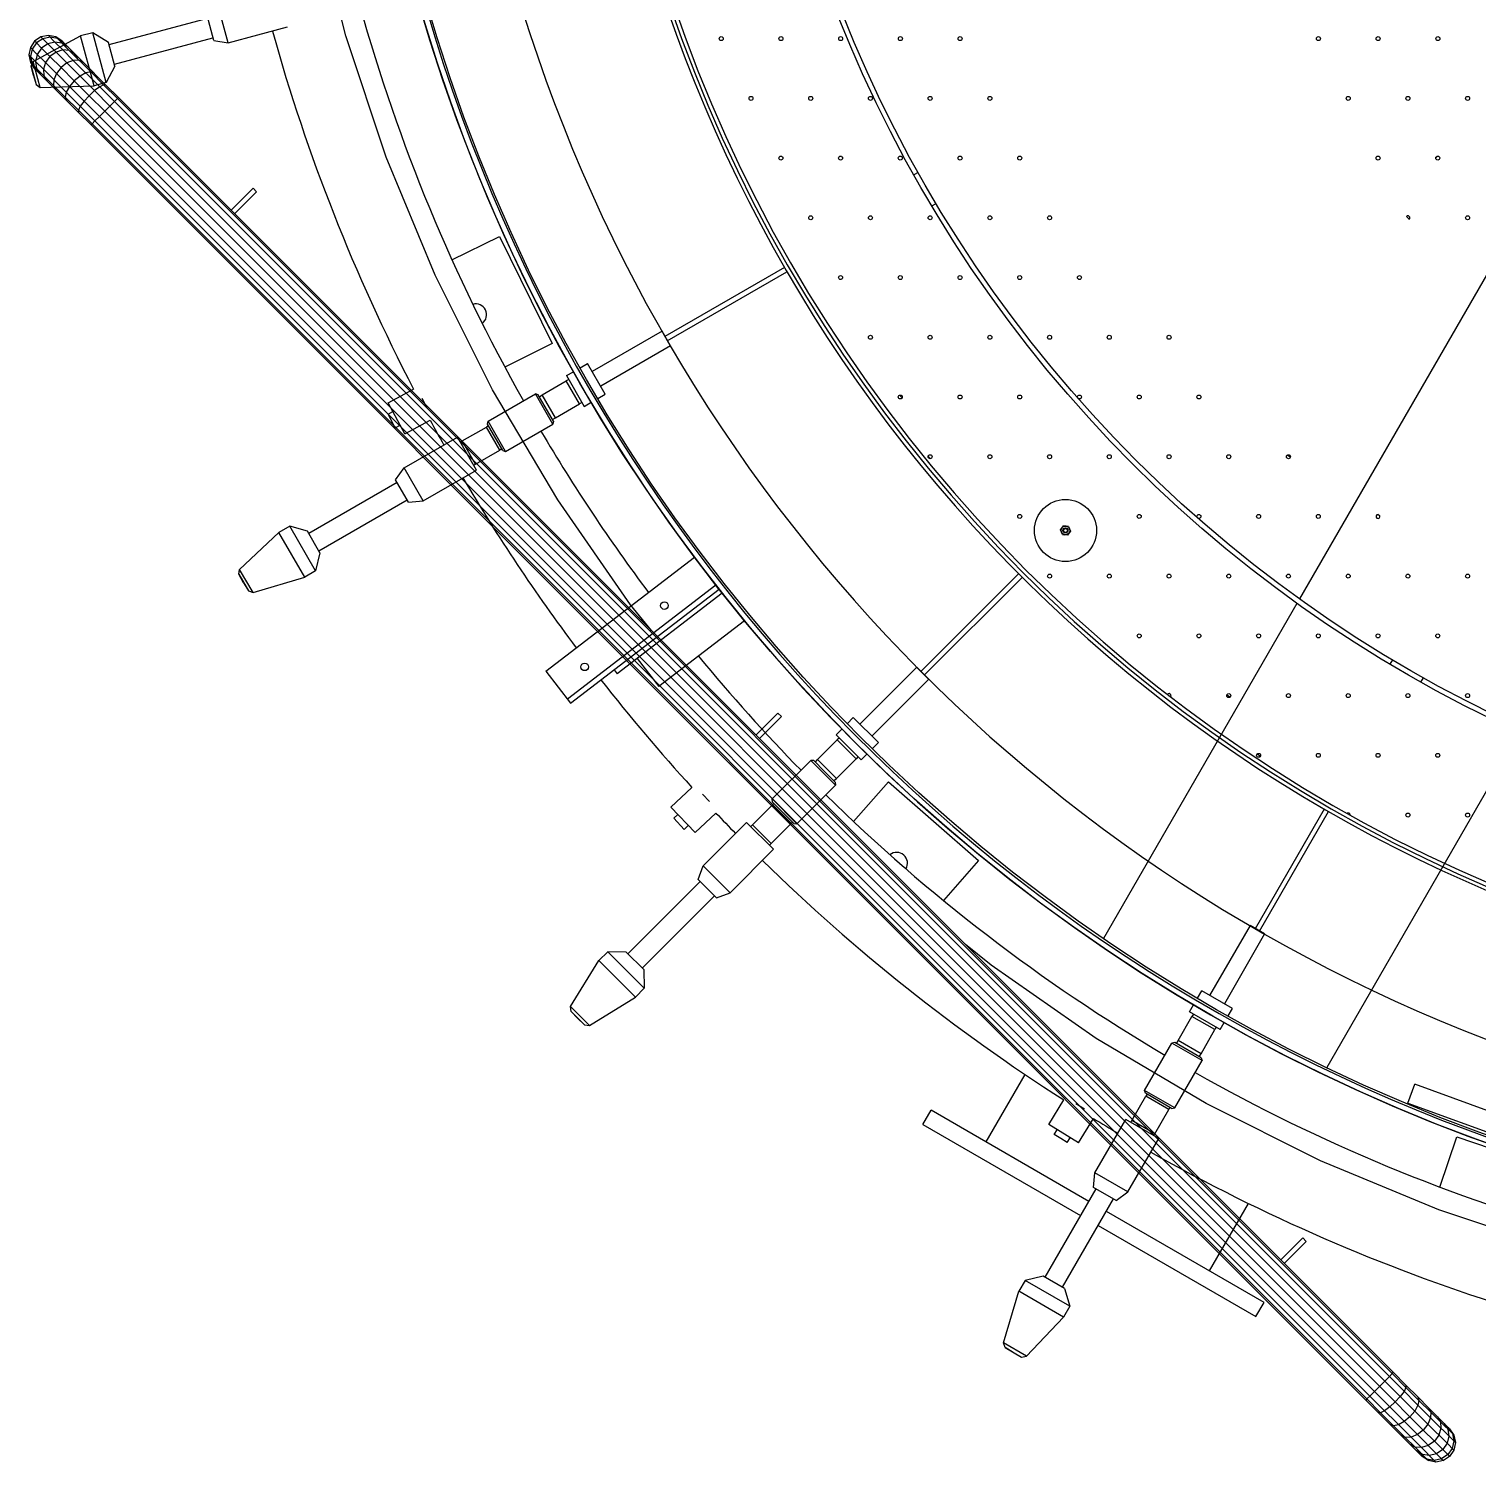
# Model space of a CAD drawing. Header units: metres. Extents: x 0 to 63075, y 0 to 44550.
# Drawn here: x 51004.8 to 51277.9, y 38655.1 to 38925.4 of the extents above; entities that cross this region are included whole.
import ezdxf

# ---------------------------------------------------------------- set-up
doc = ezdxf.new("R2010")
doc.units = ezdxf.units.M
doc.header["$LTSCALE"] = 75
for name, color, linetype in [('GSB', 7, 'Continuous'), ('ML6', 1, 'Continuous'), ('SL1', 8, 'Continuous')]:
    doc.layers.add(name, color=color, linetype=linetype)

# ---------------------------------------------------------------- blocks, each defined once
blk = doc.blocks.new('A$C6bae614f')
at = {"layer": 'SL1'}
for p, q in [((355998.9, 34335.8), (355408.8, 33313.8)), ((354211.2, 34021), (354171.5, 34176.6)), ((354045.2, 34015.1), (354036.8, 34046.6)), ((354063.2, 34012.1), (354050.9, 34058.2)), ((353913.9, 34009.9), (354037.7, 34043.1)), ((354063.2, 34012.1), (354137.9, 34032.1)), ((353820.3, 34014.2), (353815.1, 34006.3)), ((353822.6, 34012), (353817.2, 34004.1)), ((353818.5, 33988.6), (353878.1, 34020.8)), ((353828.3, 34019.5), (353820.3, 34014.2)), ((353822.6, 34012), (353820.3, 34014.2)), ((353830.4, 34017.3), (353822.6, 34012)), ((353829.1, 34005.5), (353822.6, 34012)), ((353837.6, 34021.4), (353828.3, 34019.5)), ((353830.4, 34017.3), (353828.3, 34019.5)), ((353836.8, 34010.9), (353829.1, 34005.5)), ((353839.7, 34019.3), (353830.4, 34017.3)), ((353830.4, 34017.3), (353836.8, 34010.9)), ((353845.8, 34013.1), (353836.8, 34010.9)), ((353836.8, 34010.9), (353847.2, 34000.6)), ((353846.9, 34019.5), (353837.6, 34021.4)), ((353845.8, 34013.1), (353837.6, 34021.4)), ((353848.9, 34017.6), (353839.7, 34019.3)), ((353854.6, 34011.8), (353845.8, 34013.1)), ((353855.7, 34003.3), (353845.8, 34013.1)), ((353854.9, 34014.2), (353846.9, 34019.5)), ((353863.8, 34002.6), (353846.9, 34019.5)), ((353856.6, 34012.4), (353848.9, 34017.6)), ((353861.9, 34007.2), (353854.6, 34011.8)), ((353856.6, 34012.4), (353854.9, 34014.2)), ((353856.6, 34012.4), (353881.5, 33987.6)), ((353893.5, 34024.7), (353878.1, 34020.8)), ((353894.9, 33958.1), (353878.1, 34020.8)), ((353910.1, 33962.4), (353893.5, 34024.7)), ((353913.2, 34012.7), (353893.5, 34024.7)), ((353921.2, 33982.7), (353913.2, 34012.7)), ((353920.5, 33985.4), (354044.3, 34018.6)), ((354045.2, 34015.1), (354063.2, 34012.1)), ((354261.9, 33868.6), (354211.2, 34021)), ((353815.1, 34006.3), (353813.2, 33997)), ((353813.2, 33997), (353815.1, 33987.6)), ((353815.3, 33994.9), (353813.2, 33997)), ((353823.6, 33997.7), (353815.1, 34006.3)), ((353817.2, 34004.1), (353815.3, 33994.9)), ((353815.3, 33994.9), (353817, 33985.7)), ((353821.4, 33988.7), (353815.3, 33994.9)), ((353823.6, 33997.7), (353821.4, 33988.7)), ((353829.1, 34005.5), (353823.6, 33997.7)), ((353834, 33987.4), (353823.6, 33997.7)), ((353839.5, 33995), (353829.1, 34005.5)), ((353839.5, 33995), (353834, 33987.4)), ((353847.2, 34000.6), (353839.5, 33995)), ((353853.5, 33981.1), (353839.5, 33995)), ((353855.7, 34003.3), (353847.2, 34000.6)), ((353847.2, 34000.6), (353877.3, 33970.4)), ((353868.8, 33990.1), (353855.7, 34003.3)), ((353863.8, 34002.6), (353855.7, 34003.3)), ((353890.7, 33975.7), (353863.8, 34002.6)), ((353863.8, 34002.6), (353870.3, 33998.8)), ((353866.5, 33999.9), (353865.4, 34001.7)), ((353876, 33990.4), (353868.8, 33990.1)), ((353874.1, 33992.3), (353870.3, 33998.8)), ((353881.5, 33987.6), (353876, 33990.4)), ((353815.1, 33987.6), (353820.3, 33979.7)), ((353817, 33985.7), (353815.1, 33987.6)), ((353815.9, 33983), (353818.5, 33988.6)), ((353815.9, 33983), (353822.1, 33959.7)), ((353818.7, 33971.3), (353815.9, 33983)), ((353817, 33985.7), (353822.1, 33977.9)), ((353822.7, 33980), (353817, 33985.7)), ((353827.2, 33956.2), (353818.5, 33988.6)), ((353822.1, 33977.9), (353820.3, 33979.7)), ((353821.4, 33988.7), (353822.7, 33980)), ((353831.3, 33978.9), (353821.4, 33988.7)), ((353827.3, 33972.7), (353822.1, 33977.9)), ((353822.7, 33980), (353827.3, 33972.7)), ((353831.9, 33970.8), (353822.7, 33980)), ((353847, 33953.1), (353827.3, 33972.7)), ((353834, 33987.4), (353831.3, 33978.9)), ((353860.1, 33950), (353831.3, 33978.9)), ((353831.3, 33978.9), (353831.9, 33970.8)), ((353847.7, 33973.7), (353834, 33987.4)), ((353847.7, 33973.7), (353844.4, 33965.7)), ((353853.5, 33981.1), (353847.7, 33973.7)), ((353882.4, 33938.9), (353847.7, 33973.7)), ((353860.9, 33986.9), (353853.5, 33981.1)), ((353870.1, 33964.4), (353853.5, 33981.1)), ((353868.8, 33990.1), (353860.9, 33986.9)), ((353902.1, 33956.9), (353868.8, 33990.1)), ((353884.5, 33974.4), (353877.3, 33970.4)), ((353909.8, 33959.2), (353881.5, 33987.6)), ((353890.7, 33975.7), (353884.5, 33974.4)), ((353894.9, 33974.2), (353890.7, 33975.7)), ((353907, 33959.4), (353890.7, 33975.7)), ((353921.2, 33982.7), (353910.1, 33962.4)), ((353818.7, 33971.3), (353822.1, 33959.7)), ((353822.1, 33959.7), (353827.2, 33956.2)), ((353827.2, 33956.2), (353894.9, 33958.1)), ((353858.8, 33943.9), (353831.9, 33970.8)), ((353831.9, 33970.8), (353835.8, 33964.3)), ((353844.4, 33965.7), (353844.2, 33958.5)), ((353844.2, 33958.5), (353847, 33953.1)), ((353864.1, 33957.2), (353860.1, 33950)), ((353870.1, 33964.4), (353864.1, 33957.2)), ((353877.3, 33970.4), (353870.1, 33964.4)), ((353888.7, 33945.8), (353870.1, 33964.4)), ((353877.3, 33970.4), (353895.6, 33952.1)), ((353910.1, 33962.4), (353894.9, 33958.1)), ((353902.1, 33956.9), (353895.6, 33952.1)), ((353907, 33959.4), (353902.1, 33956.9)), ((353902.1, 33956.9), (353920.5, 33938.4)), ((353909.8, 33959.2), (353907, 33959.4)), ((353907, 33959.4), (353924.2, 33942.2)), ((353925.6, 33943.5), (353909.8, 33959.2)), ((353875.3, 33924.7), (353847, 33953.1)), ((353860.1, 33950), (353858.8, 33943.9)), ((353858.8, 33943.9), (353860.4, 33939.7)), ((353875.2, 33927.5), (353858.8, 33943.9)), ((353877.7, 33932.5), (353860.1, 33950)), ((353882.4, 33938.9), (353877.7, 33932.5)), ((353888.7, 33945.8), (353882.4, 33938.9)), ((353882.4, 33938.9), (353901.7, 33919.6)), ((353895.6, 33952.1), (353888.7, 33945.8)), ((353888.7, 33945.8), (353908.3, 33926.2)), ((353895.6, 33952.1), (353914.9, 33932.8)), ((353924.2, 33942.2), (353908.3, 33926.2)), ((355521.7, 32337.2), (353920.5, 33938.4)), ((353925.6, 33943.5), (353924.2, 33942.2)), ((355525.4, 32340.9), (353924.2, 33942.2)), ((353925.6, 33943.5), (355526.7, 32342.2)), ((353877.7, 33932.5), (353875.2, 33927.5)), ((353875.2, 33927.5), (353875.3, 33924.7)), ((353875.2, 33927.5), (353892.4, 33910.3)), ((353875.3, 33924.7), (353891.1, 33909)), ((353877.7, 33932.5), (353896.1, 33914)), ((353901.7, 33919.6), (353896.1, 33914)), ((353908.3, 33926.2), (353901.7, 33919.6)), ((355502.9, 32318.4), (353901.7, 33919.6)), ((355509.5, 32325), (353908.3, 33926.2)), ((355516.1, 32331.6), (353914.9, 33932.8)), ((353892.4, 33910.3), (353891.1, 33909)), ((355522.9, 32277.1), (353891.1, 33909)), ((353896.1, 33914), (353892.4, 33910.3)), ((355493.5, 32309.1), (353892.4, 33910.3)), ((355497.3, 32312.8), (353896.1, 33914)), ((354323.4, 33720.2), (354261.9, 33868.6)), ((355580.1, 33867.7), (355582.2, 33869.8)), ((354930, 33849.4), (354924.5, 33846.3)), ((354094.6, 33829.7), (354067, 33802.1)), ((354099.1, 33825.2), (354094.6, 33829.7)), ((354071.5, 33797.6), (354099.1, 33825.2)), ((354947, 33807.3), (354952.5, 33810.5)), ((354344.4, 33739.6), (354404.1, 33769)), ((354404.1, 33769), (354470.4, 33634.5)), ((354395.3, 33576.6), (354323.4, 33720.2)), ((354762, 33730.1), (354611.7, 33643.4)), ((354614.9, 33637.9), (354765.2, 33724.6)), ((354608.3, 33650), (354520.5, 33599.4)), ((354618.9, 33631.6), (354608.3, 33650)), ((354470.4, 33634.5), (354410.7, 33605)), ((354618.9, 33631.6), (354531.2, 33580.9)), ((354505.3, 33604), (354514.7, 33609.4)), ((354505.3, 33604), (354514.7, 33609.4)), ((354537, 33570.9), (354514.7, 33609.4)), ((354488.3, 33594.2), (354497.1, 33599.2)), ((354488.3, 33594.2), (354497.1, 33599.2)), ((354488.3, 33594.2), (354510.5, 33555.6)), ((354264.4, 33560), (354296.2, 33577.1)), ((354477.2, 33438.4), (354395.3, 33576.6)), ((354457.7, 33570.1), (354488, 33587.6)), ((354491.1, 33589.2), (354488, 33587.6)), ((354504.7, 33558.7), (354488, 33587.6)), ((354285.2, 33521.2), (354264.4, 33560)), ((354312.9, 33554.3), (354306.9, 33565.4)), ((354389.8, 33537), (354449.3, 33571.4)), ((354471.3, 33533.3), (354449.3, 33571.4)), ((354452.9, 33570), (354449.3, 33571.4)), ((354472, 33537), (354452.9, 33570)), ((354454.2, 33567.8), (354457.7, 33570.1)), ((354474.4, 33541.2), (354457.7, 33570.1)), ((354474.4, 33541.2), (354504.7, 33558.7)), ((354507.7, 33560.6), (354504.7, 33558.7)), ((354510.5, 33555.6), (354519.3, 33560.7)), ((354510.5, 33555.6), (354519.3, 33560.7)), ((354527.5, 33565.4), (354537, 33570.9)), ((354527.5, 33565.4), (354537, 33570.9)), ((354264.1, 33545.8), (354270.2, 33549.1)), ((354273.2, 33528.8), (354264.1, 33545.8)), ((354285.2, 33521.2), (354316.9, 33538.3)), ((354389.1, 33533.2), (354389.8, 33537)), ((354411.8, 33498.9), (354389.8, 33537)), ((354470.7, 33539.3), (354474.4, 33541.2)), ((354472, 33537), (354471.3, 33533.3)), ((354273.2, 33528.8), (354279.4, 33532.1)), ((354357.4, 33512.2), (354387.7, 33529.7)), ((354390.4, 33531), (354387.7, 33529.7)), ((354404.4, 33500.7), (354387.7, 33529.7)), ((354408.2, 33500.2), (354389.1, 33533.2)), ((354411.8, 33498.9), (354471.3, 33533.3)), ((354284.3, 33478.3), (354351.2, 33516.9)), ((354375.1, 33475.6), (354351.2, 33516.9)), ((354354.9, 33510.5), (354357.4, 33512.2)), ((354374.1, 33483.2), (354357.4, 33512.2)), ((354374.1, 33483.2), (354404.4, 33500.7)), ((354406.9, 33502.4), (354404.4, 33500.7)), ((354408.2, 33500.2), (354411.8, 33498.9)), ((354371.4, 33481.9), (354374.1, 33483.2)), ((354273.7, 33463.4), (354284.3, 33478.3)), ((354290, 33435.2), (354273.7, 33463.4)), ((354308.2, 33436.9), (354284.3, 33478.3)), ((354308.2, 33436.9), (354375.1, 33475.6)), ((354164.5, 33396.2), (354275.5, 33460.3)), ((354177.2, 33374.2), (354288.2, 33438.3)), ((354290, 33435.2), (354308.2, 33436.9)), ((354568.8, 33306.5), (354477.2, 33438.4)), ((354077.8, 33350.9), (354127.1, 33397.4)), ((354140.9, 33405.2), (354127.1, 33397.4)), ((354159.6, 33341.2), (354127.1, 33397.4)), ((354173.2, 33349.3), (354140.9, 33405.2)), ((354163.1, 33398.7), (354140.9, 33405.2)), ((354178.6, 33371.8), (354163.1, 33398.7)), ((355108.6, 33400.6), (355112.5, 33405.7)), ((355110.5, 33403.2), (355108.6, 33400.6)), ((355111, 33394.7), (355108.6, 33400.6)), ((355108.6, 33400.6), (355109.8, 33397.7)), ((355117.3, 33393.8), (355111, 33394.7)), ((355111, 33394.7), (355114.1, 33394.3)), ((355115.7, 33405.3), (355112.5, 33405.7)), ((355118.9, 33404.8), (355115.7, 33405.3)), ((355121.3, 33398.9), (355117.3, 33393.8)), ((355118.9, 33404.8), (355121.3, 33398.9)), ((355121.3, 33398.9), (355120.1, 33401.8)), ((354178.6, 33371.8), (354173.2, 33349.3)), ((354462.4, 33223.1), (354648.9, 33366.2)), ((354679.8, 33325.9), (354648.9, 33366.2)), ((354076.8, 33344.8), (354077.8, 33350.9)), ((354076.8, 33344.8), (354088.9, 33323.9)), ((354082.5, 33334.2), (354076.8, 33344.8)), ((354094.7, 33321.8), (354077.8, 33350.9)), ((354094.7, 33321.8), (354159.6, 33341.2)), ((354173.2, 33349.3), (354159.6, 33341.2)), ((355056.1, 33345.4), (354933.4, 33222.8)), ((354937.9, 33218.3), (355060.6, 33340.9)), ((354082.5, 33334.2), (354088.9, 33323.9)), ((354088.9, 33323.9), (354094.7, 33321.8)), ((354675.9, 33330.9), (354489.5, 33187.9)), ((354493.3, 33182.8), (354679.9, 33326)), ((354683.8, 33321), (354552.1, 33219.9)), ((354595, 33274), (354568.8, 33306.5)), ((355405.6, 33308.2), (355162.6, 32887.4)), ((354711.8, 33286.4), (354604.1, 33203.8)), ((354577, 33239), (354604.1, 33203.8)), ((354928.4, 33228.3), (354856.7, 33156.6)), ((354943.4, 33213.2), (354928.4, 33228.3)), ((355525.6, 33237.3), (355522.4, 33231.8)), ((354462.4, 33223.1), (354493.3, 33182.8)), ((354548.2, 33224.9), (354552.1, 33219.9)), ((354943.4, 33213.2), (354871.8, 33141.5)), ((355561.4, 33209.3), (355564.6, 33214.8)), ((354753.8, 33170.5), (354726.1, 33142.9)), ((354730.6, 33138.4), (354758.3, 33166)), ((354758.3, 33166), (354753.8, 33170.5)), ((354840.8, 33157.1), (354848.5, 33164.8)), ((354840.8, 33157.1), (354848.5, 33164.8)), ((354848.5, 33164.8), (354880, 33133.4)), ((354803.6, 33112.1), (354828.4, 33136.9)), ((354826.9, 33143.3), (354834.1, 33150.4)), ((354826.9, 33143.3), (354834.1, 33150.4)), ((354858.4, 33111.8), (354826.9, 33143.3)), ((354831, 33139.2), (354828.4, 33136.9)), ((354852, 33113.2), (354828.4, 33136.9)), ((355686, 33146.3), (355443, 32725.5)), ((354858.4, 33111.8), (354865.6, 33118.9)), ((354858.4, 33111.8), (354865.6, 33118.9)), ((354872.3, 33125.7), (354880, 33133.4)), ((354872.3, 33125.7), (354880, 33133.4)), ((354746.6, 33062.6), (354795.2, 33111.1)), ((354810.7, 33095.6), (354795.2, 33111.1)), ((354799, 33110.8), (354795.2, 33111.1)), ((354812.5, 33097.3), (354799, 33110.8)), ((354800.8, 33109), (354803.6, 33112.1)), ((354815.4, 33100.3), (354803.6, 33112.1)), ((354827.3, 33088.5), (354815.4, 33100.3)), ((354827.3, 33088.5), (354852, 33113.2)), ((354854.4, 33115.8), (354852, 33113.2)), ((354826.3, 33080), (354810.7, 33095.6)), ((354825.9, 33083.9), (354812.5, 33097.3)), ((354824.1, 33085.7), (354827.3, 33088.5)), ((354825.9, 33083.9), (354826.3, 33080)), ((354848.8, 33034.1), (354892.7, 33084.1)), ((354892.7, 33084.1), (355005.5, 32985.2)), ((354619.5, 33052.3), (354645.8, 33077.1)), ((354667.8, 33059.3), (354659.2, 33068.5)), ((354777.7, 33031.4), (354826.3, 33080)), ((354649.7, 33020.3), (354619.5, 33052.3)), ((354649.7, 33020.3), (354675.8, 33044.9)), ((354721.7, 33030.2), (354746.5, 33054.9)), ((354748.7, 33056.9), (354746.5, 33054.9)), ((354770.1, 33031.3), (354746.5, 33054.9)), ((354777.7, 33031.4), (354746.6, 33062.6)), ((354746.9, 33058.7), (354746.6, 33062.6)), ((354773.9, 33031.8), (354746.9, 33058.7)), ((355439.8, 33050), (355353, 32899.7)), ((355358.5, 32896.5), (355445.3, 33046.8)), ((354622.9, 33038.5), (354628, 33043.3)), ((354636.1, 33024.4), (354622.9, 33038.5)), ((354636.1, 33024.4), (354641.2, 33029.2)), ((354659.9, 32978.5), (354714.5, 33033.2)), ((354748.3, 32999.4), (354714.5, 33033.2)), ((354719.8, 33028), (354721.7, 33030.2)), ((354733.5, 33018.4), (354721.7, 33030.2)), ((354745.3, 33006.6), (354770.1, 33031.3)), ((354772.1, 33033.6), (354770.1, 33031.3)), ((354773.9, 33031.8), (354777.7, 33031.4)), ((354745.3, 33006.6), (354733.5, 33018.4)), ((354693.7, 32944.8), (354748.3, 32999.4)), ((354743.1, 33004.6), (354745.3, 33006.6)), ((354653.5, 32961.4), (354659.9, 32978.5)), ((354693.7, 32944.8), (354659.9, 32978.5)), ((355005.5, 32985.2), (354961.6, 32935.1)), ((354565.4, 32868.3), (354656, 32958.9)), ((354676.6, 32938.3), (354653.5, 32961.4)), ((354583.4, 32850.3), (354674, 32940.9)), ((354676.6, 32938.3), (354693.7, 32944.8)), ((355346.7, 32903.7), (355296, 32816)), ((355365.1, 32893.1), (355346.7, 32903.7)), ((355365.1, 32893.1), (355314.5, 32805.3)), ((354540.3, 32870.8), (354529, 32859.8)), ((354585.9, 32825.2), (354540.3, 32870.8)), ((354563.4, 32870.3), (354540.3, 32870.8)), ((354585.4, 32848.3), (354563.4, 32870.3)), ((355021.6, 32853.7), (354989.2, 32879.8)), ((354493.4, 32802.1), (354529, 32859.8)), ((354574.9, 32813.9), (354529, 32859.8)), ((354585.4, 32848.3), (354585.9, 32825.2)), ((355153.6, 32762), (355021.6, 32853.7)), ((354517.2, 32778.3), (354574.9, 32813.9)), ((354585.9, 32825.2), (354574.9, 32813.9)), ((355280.6, 32812.4), (355286, 32821.8)), ((355280.6, 32812.4), (355286, 32821.8)), ((355324.5, 32799.5), (355286, 32821.8)), ((354517.2, 32778.3), (354493.4, 32802.1)), ((354494, 32795.9), (354493.4, 32802.1)), ((354494, 32795.9), (354511, 32778.8)), ((354502.3, 32787.2), (354494, 32795.9)), ((355270.7, 32795.4), (355275.8, 32804.1)), ((355270.7, 32795.4), (355275.8, 32804.1)), ((355309.3, 32773.1), (355270.7, 32795.4)), ((355275.7, 32792.5), (355273.8, 32789.6)), ((355319.1, 32790.1), (355324.5, 32799.5)), ((355319.1, 32790.1), (355324.5, 32799.5)), ((354502.3, 32787.2), (354511, 32778.8)), ((354511, 32778.8), (354517.2, 32778.3)), ((355256.3, 32759.3), (355273.8, 32789.6)), ((355302.7, 32772.9), (355273.8, 32789.6)), ((355285.2, 32742.6), (355302.7, 32772.9)), ((355304.3, 32776), (355302.7, 32772.9)), ((355309.3, 32773.1), (355314.3, 32781.9)), ((355309.3, 32773.1), (355314.3, 32781.9)), ((355291.7, 32680.1), (355153.6, 32762)), ((355214, 32696.6), (355248.4, 32756.1)), ((355252.2, 32756.8), (355248.4, 32756.1)), ((355286.5, 32734.1), (355248.4, 32756.1)), ((355285.2, 32737.7), (355252.2, 32756.8)), ((355254.4, 32755.5), (355256.3, 32759.3)), ((355285.2, 32742.6), (355256.3, 32759.3)), ((355282.9, 32739), (355285.2, 32742.6)), ((355285.2, 32737.7), (355286.5, 32734.1)), ((355252.1, 32674.6), (355286.5, 32734.1)), ((355443, 32725.5), (355443, 32725.5)), ((355064, 32716.7), (355015.1, 32631.9)), ((355545, 32680.5), (355553.7, 32704.3)), ((355741.6, 32635.9), (355553.7, 32704.3)), ((355093.9, 32653.8), (355112.9, 32684.6)), ((355198.4, 32658.9), (355215.9, 32689.2)), ((355252.1, 32674.6), (355214, 32696.6)), ((355215.3, 32693), (355214, 32696.6)), ((355248.3, 32674), (355215.3, 32693)), ((355217.5, 32691.7), (355215.9, 32689.2)), ((355244.8, 32672.5), (355215.9, 32689.2)), ((354936, 32653.8), (354946.3, 32671.6)), ((355144.3, 32557.3), (354946.3, 32671.6)), ((355133.6, 32676.3), (355128, 32679.7)), ((355138.8, 32673.1), (355133.6, 32676.3)), ((355227.3, 32642.2), (355244.8, 32672.5)), ((355246.1, 32675.2), (355244.8, 32672.5)), ((355248.3, 32674), (355252.1, 32674.6)), ((355435.3, 32608.2), (355291.7, 32680.1)), ((355545, 32680.5), (355732.9, 32612.1)), ((354936, 32653.8), (355134, 32539.5)), ((355131.4, 32630.7), (355093.9, 32653.8)), ((355100.7, 32641.4), (355104.4, 32647.3)), ((355131.4, 32630.7), (355150.2, 32661.3)), ((355152, 32593), (355190.7, 32659.9)), ((355232, 32636.1), (355190.7, 32659.9)), ((355197.1, 32656.3), (355198.4, 32658.9)), ((355227.3, 32642.2), (355198.4, 32658.9)), ((355109, 32636.3), (355100.7, 32641.4)), ((355117.2, 32631.2), (355109, 32636.3)), ((355117.2, 32631.2), (355120.9, 32637.2)), ((355193.4, 32569.2), (355232, 32636.1)), ((355225.6, 32639.8), (355227.3, 32642.2)), ((355584.9, 32575.3), (355606.3, 32638.3)), ((355606.3, 32638.3), (355748.3, 32590.1)), ((355150.3, 32574.8), (355152, 32593)), ((355193.4, 32569.2), (355152, 32593)), ((355583.7, 32546.7), (355435.3, 32608.2)), ((355089.3, 32462.1), (355153.4, 32573)), ((355178.5, 32558.5), (355150.3, 32574.8)), ((355111.3, 32449.4), (355175.4, 32560.3)), ((355178.5, 32558.5), (355193.4, 32569.2)), ((355344.4, 32554.7), (355295.5, 32470)), ((355364.3, 32430.3), (355166.3, 32544.6)), ((355736.1, 32496), (355583.7, 32546.7)), ((355156, 32526.8), (355354, 32412.5)), ((355412.9, 32511.3), (355385.3, 32483.7)), ((355389.8, 32479.2), (355417.4, 32506.8)), ((355417.4, 32506.8), (355412.9, 32511.3)), ((355086.9, 32463.5), (355064.4, 32458)), ((355113.8, 32447.9), (355086.9, 32463.5)), ((355064.4, 32458), (355056.3, 32444.4)), ((355120.3, 32425.8), (355064.4, 32458)), ((355113.8, 32447.9), (355120.3, 32425.8)), ((355036.9, 32379.5), (355056.3, 32444.4)), ((355112.5, 32412), (355056.3, 32444.4)), ((355354, 32412.5), (355364.3, 32430.3)), ((355066, 32362.7), (355112.5, 32412)), ((355120.3, 32425.8), (355112.5, 32412)), ((355066, 32362.7), (355036.9, 32379.5)), ((355039, 32373.7), (355036.9, 32379.5)), ((355039, 32373.7), (355059.9, 32361.6)), ((355049.3, 32367.4), (355039, 32373.7)), ((355049.3, 32367.4), (355059.9, 32361.6)), ((355059.9, 32361.6), (355066, 32362.7)), ((355521.7, 32337.2), (355516.1, 32331.6)), ((355525.4, 32340.9), (355521.7, 32337.2)), ((355573.4, 32285.5), (355521.7, 32337.2)), ((355526.7, 32342.2), (355525.4, 32340.9)), ((355542.6, 32323.7), (355525.4, 32340.9)), ((355542.4, 32326.5), (355526.7, 32342.2)), ((355516.1, 32331.6), (355497.3, 32312.8)), ((355522.1, 32299.1), (355502.9, 32318.4)), ((355564.3, 32270.1), (355509.5, 32325)), ((355570.1, 32277.6), (355516.1, 32331.6)), ((355540.1, 32318.7), (355535.3, 32312.3)), ((355542.6, 32323.7), (355540.1, 32318.7)), ((355542.4, 32326.5), (355542.6, 32323.7)), ((355557.4, 32311.6), (355542.4, 32326.5)), ((355558.9, 32307.4), (355542.6, 32323.7)), ((355493.5, 32309.1), (355492.2, 32307.7)), ((355497.3, 32312.8), (355493.5, 32309.1)), ((355510.7, 32291.8), (355493.5, 32309.1)), ((355549, 32261.1), (355497.3, 32312.8)), ((355522.1, 32299.1), (355515.7, 32294.3)), ((355529, 32305.4), (355522.1, 32299.1)), ((355556.9, 32264.4), (355522.1, 32299.1)), ((355535.3, 32312.3), (355529, 32305.4)), ((355557.6, 32301.2), (355553.7, 32294)), ((355557.4, 32311.6), (355558.9, 32307.4)), ((355570.8, 32298.2), (355557.4, 32311.6)), ((355558.9, 32307.4), (355557.6, 32301.2)), ((355573.6, 32292.7), (355558.9, 32307.4)), ((355510.7, 32291.8), (355507.9, 32292)), ((355515.7, 32294.3), (355510.7, 32291.8)), ((355527.1, 32275.5), (355510.7, 32291.8)), ((355547.6, 32286.8), (355540.5, 32280.8)), ((355553.7, 32294), (355547.6, 32286.8)), ((355573.4, 32285.5), (355570.1, 32277.6)), ((355595.7, 32273.3), (355570.8, 32298.2)), ((355570.8, 32298.2), (355573.6, 32292.7)), ((355573.6, 32292.7), (355573.4, 32285.5)), ((355602.5, 32256.4), (355573.4, 32285.5)), ((355585.8, 32280.5), (355573.6, 32292.7)), ((355582, 32287), (355585.8, 32280.5)), ((355527.1, 32275.5), (355522.9, 32277.1)), ((355536.3, 32263.6), (355522.9, 32277.1)), ((355533.2, 32276.8), (355527.1, 32275.5)), ((355541.7, 32260.8), (355527.1, 32275.5)), ((355540.5, 32280.8), (355533.2, 32276.8)), ((355541.7, 32260.8), (355536.3, 32263.6)), ((355547.5, 32252.5), (355536.3, 32263.6)), ((355556.9, 32264.4), (355549, 32261.1)), ((355564.3, 32270.1), (355556.9, 32264.4)), ((355580.9, 32240.3), (355556.9, 32264.4)), ((355570.1, 32277.6), (355564.3, 32270.1)), ((355578.2, 32256.2), (355564.3, 32270.1)), ((355570.1, 32277.6), (355594.1, 32253.5)), ((355583.8, 32263.8), (355578.2, 32256.2)), ((355586.5, 32272.4), (355583.8, 32263.8)), ((355600.8, 32265.6), (355585.8, 32280.5)), ((355585.8, 32280.5), (355586.5, 32272.4)), ((355590.4, 32278.5), (355595.1, 32271.3)), ((355595.1, 32271.3), (355596.4, 32262.5)), ((355595.7, 32273.3), (355600.8, 32265.6)), ((355597.4, 32271.5), (355595.7, 32273.3)), ((355597.4, 32271.5), (355602.7, 32263.6)), ((355600.8, 32265.6), (355602.5, 32256.4)), ((355600.8, 32265.6), (355602.7, 32263.6)), ((355602.7, 32263.6), (355604.6, 32254.3)), ((355549, 32261.1), (355541.7, 32260.8)), ((355554, 32248.6), (355541.7, 32260.8)), ((355555.9, 32244), (355547.5, 32252.5)), ((355554, 32248.6), (355547.5, 32252.5)), ((355562.1, 32248), (355549, 32261.1)), ((355568.9, 32233.7), (355554, 32248.6)), ((355562.1, 32248), (355554, 32248.6)), ((355570.6, 32250.6), (355562.1, 32248)), ((355578.1, 32232), (355562.1, 32248)), ((355578.2, 32256.2), (355570.6, 32250.6)), ((355595.2, 32239.2), (355578.2, 32256.2)), ((355588.7, 32245.7), (355580.9, 32240.3)), ((355594.1, 32253.5), (355588.7, 32245.7)), ((355596.4, 32262.5), (355594.1, 32253.5)), ((355594.1, 32253.5), (355602.7, 32244.9)), ((355600.5, 32247.1), (355595.2, 32239.2)), ((355602.7, 32244.9), (355597.4, 32237)), ((355602.5, 32256.4), (355600.5, 32247.1)), ((355602.5, 32256.4), (355604.6, 32254.3)), ((355604.6, 32254.3), (355602.7, 32244.9)), ((355563.2, 32239.4), (355555.9, 32244)), ((355555.9, 32244), (355562.9, 32237)), ((355568.9, 32233.7), (355561.1, 32238.8)), ((355570.8, 32231.7), (355562.9, 32237)), ((355572, 32238.1), (355563.2, 32239.4)), ((355578.1, 32232), (355568.9, 32233.7)), ((355568.9, 32233.7), (355570.8, 32231.7)), ((355580.2, 32229.9), (355570.8, 32231.7)), ((355580.9, 32240.3), (355572, 32238.1)), ((355587.3, 32233.9), (355578.1, 32232)), ((355578.1, 32232), (355580.2, 32229.9)), ((355589.5, 32231.7), (355580.2, 32229.9)), ((355587.3, 32233.9), (355580.9, 32240.3)), ((355595.2, 32239.2), (355587.3, 32233.9)), ((355587.3, 32233.9), (355589.5, 32231.7)), ((355597.4, 32237), (355589.5, 32231.7)), ((355595.2, 32239.2), (355597.4, 32237))]:
    blk.add_line(p, q, dxfattribs=at)
for centre, radius in [((356370.1, 34654.8), 2150), ((356370.1, 34654.8), 2140.5), ((356370.1, 34654.8), 1656.3), ((356370.1, 34654.8), 1650), ((354682.6, 34017.4), 2.5), ((354757.6, 34017.4), 2.5), ((354832.6, 34017.4), 2.5), ((354907.6, 34017.4), 2.5), ((354982.6, 34017.4), 2.5), ((355432.6, 34017.4), 2.5), ((355507.6, 34017.4), 2.5), ((355582.6, 34017.4), 2.5), ((354720, 33942.4), 2.5), ((354795, 33942.4), 2.5), ((354870, 33942.4), 2.5), ((354945, 33942.4), 2.5), ((355020, 33942.4), 2.5), ((355470, 33942.4), 2.5), ((355545, 33942.4), 2.5), ((355620, 33942.4), 2.5), ((354757.5, 33867.4), 2.5), ((354832.5, 33867.4), 2.5), ((354907.5, 33867.4), 2.5), ((354982.5, 33867.4), 2.5), ((355057.5, 33867.4), 2.5), ((355507.5, 33867.4), 2.5), ((355582.5, 33867.4), 2.5), ((354795, 33792.4), 2.5), ((354870, 33792.4), 2.5), ((354945, 33792.4), 2.5), ((355020, 33792.4), 2.5), ((355095, 33792.4), 2.5), ((355620, 33792.4), 2.5), ((354832.5, 33717.4), 2.5), ((354907.5, 33717.4), 2.5), ((354982.5, 33717.4), 2.5), ((355057.5, 33717.4), 2.5), ((355132.5, 33717.4), 2.5), ((354870, 33642.4), 2.5), ((354945, 33642.4), 2.5), ((355020, 33642.4), 2.5), ((355095, 33642.4), 2.5), ((355170, 33642.4), 2.5), ((355245, 33642.4), 2.5), ((354907.5, 33567.4), 2.5), ((354982.5, 33567.4), 2.5), ((355057.5, 33567.4), 2.5), ((355132.5, 33567.4), 2.5), ((355207.5, 33567.4), 2.5), ((355282.5, 33567.4), 2.5), ((354945, 33492.4), 2.5), ((355020, 33492.4), 2.5), ((355095, 33492.4), 2.5), ((355170, 33492.4), 2.5), ((355245, 33492.4), 2.5), ((355320, 33492.4), 2.5), ((355395, 33492.4), 2.5), ((355114.9, 33399.8), 39), ((355057.5, 33417.4), 2.5), ((355207.5, 33417.4), 2.5), ((355282.5, 33417.4), 2.5), ((355357.5, 33417.4), 2.5), ((355432.5, 33417.4), 2.5), ((355114.9, 33399.8), 5.56), ((355114.9, 33399.8), 3.18), ((355114.9, 33399.8), 3), ((355114.9, 33399.8), 2.39), ((355095, 33342.4), 2.5), ((355170, 33342.4), 2.5), ((355245, 33342.4), 2.5), ((355320, 33342.4), 2.5), ((355395, 33342.4), 2.5), ((355470, 33342.4), 2.5), ((355545, 33342.4), 2.5), ((355620, 33342.4), 2.5), ((354611.3, 33305.4), 4.76), ((355207.5, 33267.4), 2.5), ((355282.5, 33267.4), 2.5), ((355357.5, 33267.4), 2.5), ((355432.5, 33267.4), 2.5), ((355507.5, 33267.4), 2.5), ((355582.5, 33267.4), 2.5), ((354511.1, 33228.5), 4.76), ((355320, 33192.4), 2.5), ((355395, 33192.4), 2.5), ((355470, 33192.4), 2.5), ((355545, 33192.4), 2.5), ((355620, 33192.4), 2.5), ((355357.5, 33117.4), 2.5), ((355432.5, 33117.4), 2.5), ((355507.5, 33117.4), 2.5), ((355582.5, 33117.4), 2.5), ((355545, 33042.4), 2.5), ((355620, 33042.4), 2.5)]:
    blk.add_circle(centre, radius, dxfattribs=at)
for centre, radius, start, end in [((356370.1, 34654.8), 1855, 162.2002, 358.2327), ((356370.1, 34654.8), 1850, 180.0718, 269.9244), ((356370.1, 34654.8), 1845.2, 180.072, 269.9242), ((356370.1, 34654.8), 2150, 181.1828, 357.3322), ((356370.1, 34654.8), 2222.8, 195.5651, 209.4311), ((356370.1, 34654.8), 2143.5, 196.3021, 255.1114), ((356370.1, 34654.8), 2028.5, 197.2423, 252.472), ((356370.1, 34654.8), 2337.1, 195.5835, 207.4593), ((355545, 33792.4), 2.5, 313.747, 138.7953), ((356370.1, 34654.8), 1193.6, 226.1513, 226.391), ((354374.5, 33670.8), 13.5, 305.5867, 106.9096), ((356370.1, 34654.8), 2337.1, 208.538, 209.4127), ((356370.1, 34654.8), 2222.8, 210.5651, 216.8434), ((356370.1, 34654.8), 1840.5, 219.1424, 219.2683), ((356370.1, 34654.8), 1516.3, 229.9231, 230.0994), ((356370.1, 34654.8), 2337.1, 210.5835, 216.8754), ((355507.5, 33417.4), 2.5, 89.4506, 20.795), ((356370.1, 34654.8), 1506.3, 235.0692, 235.1764), ((356370.1, 34654.8), 2222.8, 219.4626, 224.4311), ((356370.1, 34654.8), 2337.1, 218.1208, 222.4593), ((355245, 33192.4), 2.5, 320.1114, 144.7476), ((356370.1, 34654.8), 1840.5, 236.5552, 236.7084), ((356370.1, 34654.8), 2222.8, 225.5651, 239.4311), ((356370.1, 34654.8), 2337.1, 223.538, 224.4127), ((355470, 33042.4), 2.5, 5.4966, 116.1644), ((354903, 32982), 13.5, 328.0857, 129.4105), ((356370.1, 34654.8), 2337.1, 225.5835, 237.4593), ((356370.1, 34654.8), 2222.8, 240.5651, 254.4311), ((356370.1, 34654.8), 2337.1, 238.538, 239.4127), ((356370.1, 34654.8), 2337.1, 240.5835, 252.4593)]:
    blk.add_arc(centre, radius, start, end, dxfattribs=at)
for start_param, end_param in [(3.798033, 3.800592), (4.106484, 4.109189)]:
    blk.add_ellipse((356368.8, 34654.8), major_axis=(1845.5, -0.1), ratio=0.963433, start_param=start_param, end_param=end_param, dxfattribs=at)
blk = doc.blocks.new('zw$15D4')
at = {"layer": 'ML6', "xscale": 0.2502808837766805, "yscale": 0.2502808837766805, "zscale": 0.2502808837766805}
blk.add_blockref('A$C6bae614f', (-85544.74, -3177.34), dxfattribs=at)

msp = doc.modelspace()

# ---------------------------------------------------------------- block references
at = {"layer": 'GSB', "xscale": 0.6000000000000068, "yscale": 0.6000000000000068, "zscale": 0.6000000000000068}
msp.add_blockref('zw$15D4', (49200, 35721.63), dxfattribs=at)

doc.saveas('drawing.dxf')
